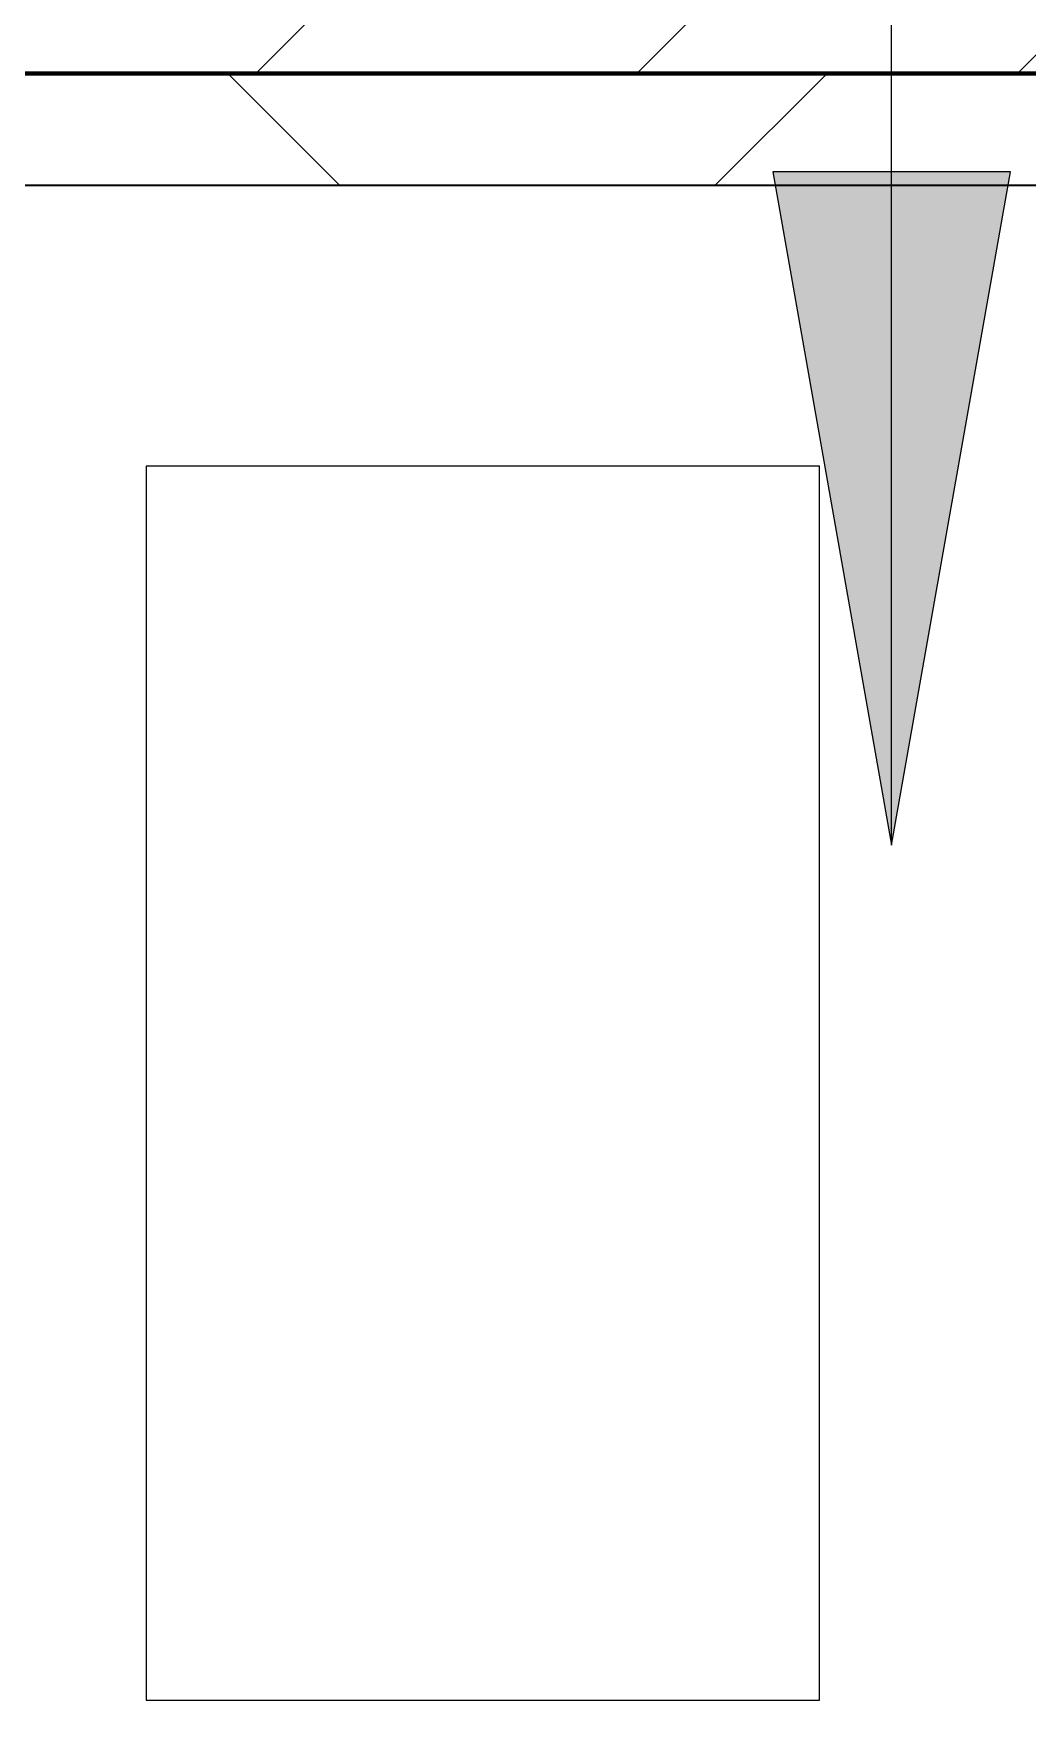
# Model space of a CAD drawing. Header units: millimetres. Extents: x -678720 to -601931, y -306 to 39239.
# Drawn here: x -646374 to -645931, y 7882 to 8637 of the extents above; entities that cross this region are included whole.
import ezdxf
from ezdxf.xclip import XClip

# ---------------------------------------------------------------- set-up
doc = ezdxf.new("R2010")
doc.units = ezdxf.units.MM
doc.header["$XCLIPFRAME"] = 0
doc.layers.add('000 - WIPEOUT', color=250, linetype='Continuous')
doc.layers.add('A11_ALU.SOLID SHEET', color=2, linetype='Continuous')
for name, color, linetype, lineweight in [('A-GLAZ-CURT', 2, 'Continuous', 9), ('A-WALL', 5, 'Continuous', 35), ('A-WALL-FNSH', 2, 'Continuous', 35), ('A-WALL-PATT', 1, 'Continuous', 35), ('G-ANNO-TEXT', 3, 'Continuous', 9)]:
    doc.layers.add(name, color=color, linetype=linetype, lineweight=lineweight)

# ---------------------------------------------------------------- blocks, each defined once
blk = doc.blocks.new('PPLS-PP19_Custom Tile Pattern - Custom Tile Pattern-V44-4234-01 ENLARGED MULTI-PURPOSE LEVEL - REFLECTED CEILING PLAN - SHEET 5')
at = {"layer": 'A-GLAZ-CURT'}
for p, q in [((-300, 0), (300, 0)), ((300, 0), (-300, 0)), ((230.06, 0), (300, 0)), ((-300, -50), (300, -50)), ((300, -50), (-300, -50))]:
    blk.add_line(p, q, dxfattribs=at)
for points, knots in [([(300, 0), (286.53, 0), (254.22, 0), (218.28, 0), (199.21, 0), (196.25, 0)], [-285.253232, -285.253232, -285.253232, -285.253232, -244.693688, -187.987675, -177.325289, -177.325289, -177.325289, -177.325289]), ([(196.41, 0), (197.79, 0), (202.6, 0), (208.81, 0), (213.9, 0), (241.96, 0), (266.73, 0), (281.71, 0), (291.71, 0), (296.52, 0), (297.86, 0), (298.09, 0)], [-7692.834193, -7692.834193, -7692.834193, -7692.834193, -7606.717214, -7289.299508, -7042.621073, -6582.165592, -6068.460911, -5766.029927, -5566.724884, -5280.360606, -5199.253518, -5199.253518, -5199.253518, -5199.253518]), ([(300, 0), (288.22, 0), (262, 0), (230.43, 0), (219.94, 0), (219.02, 0)], [-12528.858583, -12528.858583, -12528.858583, -12528.858583, -11905.454923, -11162.864862, -10856.732305, -10856.732305, -10856.732305, -10856.732305]), ([(284.76, 0), (284.76, 0), (285.09, 0), (287.47, 0), (293.59, 0), (297.76, 0), (300, 0)], [-4110.630118, -4110.630118, -4110.630118, -4110.630118, -4053.389046, -3959.664717, -3862.421465, -3746.95702, -3746.95702, -3746.95702, -3746.95702]), ([(297.38, 0), (295.84, 0), (291.62, 0), (285.38, 0), (284.87, 0)], [-4803.172655, -4803.172655, -4803.172655, -4803.172655, -4358.271401, -4143.037883, -4143.037883, -4143.037883, -4143.037883])]:
    blk.add_open_spline(points, degree=3, knots=knots, dxfattribs=at)
blk = doc.blocks.new('PPLS-PP19_Custom Tile Pattern - Custom Tile Pattern-V45-4234-01 ENLARGED MULTI-PURPOSE LEVEL - REFLECTED CEILING PLAN - SHEET 5')
at = {"layer": 'A-GLAZ-CURT'}
for p, q in [((-300, 0), (300, 0)), ((300, 0), (-300, 0)), ((-293.07, 0), (-275.75, 0)), ((-275.75, 0), (-293.07, 0)), ((-222.32, 0), (-206.59, 0)), ((-206.59, 0), (-222.32, 0)), ((-300, -50), (300, -50)), ((300, -50), (-300, -50))]:
    blk.add_line(p, q, dxfattribs=at)
at = {"layer": 'A-GLAZ-CURT', "flags": 128}
for points in [[(-300, 0), (-291.56, 0), (-283.3, 0), (-275.2, 0), (-267.26, 0), (-259.45, 0), (-251.77, 0), (-244.2, 0), (-236.74, 0), (-229.36, 0), (-222.06, 0), (-214.83, 0), (-207.71, 0), (-200.76, 0), (-194.02, 0), (-187.54, 0), (-181.38, 0), (-175.58, 0), (-170.25, 0), (-165.64, 0), (-162.01, 0), (-159.53, 0), (-157.46, 0), (-154.52, 0), (-149.42, 0), (-141.84, 0), (-132.81, 0), (-126.08, 0)], [(-140.07, 0), (-145.5, 0), (-150.63, 0), (-155.53, 0), (-160.27, 0), (-164.95, 0), (-169.65, 0), (-174.47, 0), (-179.49, 0), (-184.81, 0), (-190.44, 0), (-196.37, 0), (-202.58, 0), (-209.04, 0), (-215.73, 0), (-222.63, 0), (-229.72, 0), (-236.97, 0), (-244.39, 0), (-251.96, 0), (-259.67, 0), (-267.51, 0), (-275.48, 0), (-283.55, 0), (-291.73, 0), (-300, 0)], [(-125.17, 0), (-128.55, 0), (-134.16, 0), (-140.03, 0)]]:
    blk.add_lwpolyline(points, dxfattribs=at)
at = {"layer": 'A-GLAZ-CURT'}
for points, knots in [([(-300, 0), (-284.65, 0), (-236.57, 0), (-174.61, 0), (-129.95, 0), (-110.8, 0), (-99.5, 0), (-91.46, 0)], [-5323.127839, -5323.127839, -5323.127839, -5323.127839, -4502.809032, -2700.551212, -1002.059161, -460.363443, 0, 0, 0, 0]), ([(-74.46, 0), (-76.83, 0), (-92.38, 0), (-134.08, 0), (-202.69, 0), (-262.56, 0), (-294.48, 0), (-300, 0)], [-19348.111496, -19348.111496, -19348.111496, -19348.111496, -18935.241197, -17136.203329, -15131.813646, -13729.592194, -13439.944408, -13439.944408, -13439.944408, -13439.944408]), ([(-137.88, 0), (-140.56, 0), (-147.66, 0), (-147.69, 0), (-158.72, 0), (-174.02, 0), (-185.59, 0), (-209.77, 0), (-232.01, 0), (-255.22, 0), (-262.59, 0), (-264.9, 0), (-265.4, 0)], [-3187.727384, -3187.727384, -3187.727384, -3187.727384, -2919.378265, -2477.344047, -2237.412286, -2029.680487, -1755.085331, -1400.429864, -858.079193, -543.655514, -208.940337, 0, 0, 0, 0]), ([(-258.6, 0), (-257.91, 0), (-254.26, 0), (-241.25, 0), (-225.99, 0), (-214.1, 0), (-208.52, 0), (-206.47, 0)], [-5722.54675, -5722.54675, -5722.54675, -5722.54675, -5657.471696, -5413.335975, -5017.494783, -4832.723979, -4723.981546, -4723.981546, -4723.981546, -4723.981546]), ([(-207.11, 0), (-212.29, 0), (-220.02, 0), (-231.26, 0), (-233.46, 0), (-234, 0)], [-1252.005263, -1252.005263, -1252.005263, -1252.005263, -978.033455, -846.069444, -682.911962, -682.911962, -682.911962, -682.911962]), ([(-233.49, 0), (-233.44, 0), (-232.38, 0), (-230.74, 0), (-225.3, 0), (-223.63, 0)], [-455.274641, -455.274641, -455.274641, -455.274641, -440.605512, -119.536984, 0, 0, 0, 0]), ([(-223.63, 0), (-219.39, 0), (-206.17, 0), (-188.58, 0), (-169.02, 0), (-154.11, 0), (-144.39, 0), (-140.83, 0)], [-5463.295695, -5463.295695, -5463.295695, -5463.295695, -5161.076232, -4739.070012, -4465.409639, -4149.119819, -3945.713557, -3945.713557, -3945.713557, -3945.713557]), ([(-205.99, 0), (-205.05, 0), (-198.17, 0), (-185.8, 0), (-171.77, 0), (-158.7, 0), (-157.22, 0)], [-4715.514316, -4715.514316, -4715.514316, -4715.514316, -4666.091899, -4349.945572, -4000.813434, -3840.635403, -3840.635403, -3840.635403, -3840.635403]), ([(-133.82, 0), (-135.51, 0), (-137.8, 0), (-149.31, 0), (-162.01, 0), (-177.91, 0), (-193.88, 0), (-203.14, 0), (-205.99, 0)], [-2731.647847, -2731.647847, -2731.647847, -2731.647847, -2418.507304, -2308.929706, -2113.765672, -1763.376603, -1422.553702, -1271.748885, -1271.748885, -1271.748885, -1271.748885]), ([(-152.35, 0), (-151.03, 0), (-147.71, 0), (-143.57, 0), (-138.62, 0)], [-3494.978217, -3494.978217, -3494.978217, -3494.978217, -3371.022232, -3227.460399, -3227.460399, -3227.460399, -3227.460399]), ([(-140.74, 0), (-143.49, 0), (-148, 0), (-150.03, 0), (-150.57, 0)], [-5443.601199, -5443.601199, -5443.601199, -5443.601199, -5298.784692, -5196.16478, -5196.16478, -5196.16478, -5196.16478]), ([(-150.34, 0), (-150.07, 0), (-147.81, 0), (-144.97, 0), (-140.7, 0)], [-4948.728362, -4948.728362, -4948.728362, -4948.728362, -4883.323924, -4453.855526, -4453.855526, -4453.855526, -4453.855526]), ([(-26.75, 0), (-27.82, 0), (-36.18, 0), (-53.55, 0), (-78.2, 0), (-110.94, 0), (-130.52, 0), (-147.74, 0), (-149.07, 0)], [-8718.362214, -8718.362214, -8718.362214, -8718.362214, -8532.293389, -8073.216054, -7508.296369, -7004.680444, -6449.282163, -6277.220794, -6277.220794, -6277.220794, -6277.220794]), ([(-148.23, 0), (-146.94, 0), (-143.33, 0), (-141.03, 0), (-140.01, 0)], [-6162.058746, -6162.058746, -6162.058746, -6162.058746, -6017.569127, -5842.856243, -5842.856243, -5842.856243, -5842.856243]), ([(-146.69, 0), (-146.59, 0), (-145.51, 0), (-142.58, 0), (-140.08, 0)], [-420.34245, -420.34245, -420.34245, -420.34245, -406.956646, -292.898311, -292.898311, -292.898311, -292.898311]), ([(-140.13, 0), (-136.21, 0), (-127.15, 0), (-107.3, 0), (-90.42, 0), (-75.26, 0), (-68.41, 0), (-65.12, 0), (-63.63, 0)], [-4434.900791, -4434.900791, -4434.900791, -4434.900791, -4054.690705, -3793.097032, -3402.597032, -3144.956779, -3050.982048, -2969.237017, -2969.237017, -2969.237017, -2969.237017]), ([(-118.78, 0), (-121.86, 0), (-126.28, 0), (-134.34, 0), (-139.04, 0), (-140.05, 0)], [-5938.474035, -5938.474035, -5938.474035, -5938.474035, -5700.061948, -5508.838257, -5455.67848, -5455.67848, -5455.67848, -5455.67848]), ([(-140.04, 0), (-138.46, 0), (-133.69, 0), (-127.33, 0), (-124.19, 0), (-123.43, 0), (-123.28, 0)], [-3930.764757, -3930.764757, -3930.764757, -3930.764757, -3839.893365, -3647.167523, -3488.92562, -3439.852845, -3439.852845, -3439.852845, -3439.852845]), ([(-86.16, 0), (-91.37, 0), (-104.13, 0), (-122.65, 0), (-135.12, 0), (-139.26, 0), (-139.93, 0)], [-1681.3698, -1681.3698, -1681.3698, -1681.3698, -1374.161226, -945.742622, -741.901385, -700.57075, -700.57075, -700.57075, -700.57075]), ([(-139.48, 0), (-138.11, 0), (-136.41, 0), (-133.93, 0), (-128.78, 0), (-126.5, 0)], [-5812.241476, -5812.241476, -5812.241476, -5812.241476, -5560.701257, -5364.112219, -5231.017328, -5231.017328, -5231.017328, -5231.017328]), ([(-127.41, 0), (-131.63, 0), (-133.16, 0), (-134.09, 0), (-134.15, 0)], [-8540.990293, -8540.990293, -8540.990293, -8540.990293, -8266.114998, -8246.473386, -8246.473386, -8246.473386, -8246.473386]), ([(-134.15, 0), (-133.32, 0), (-130.31, 0), (-117.33, 0), (-92.04, 0), (-74.02, 0), (-62.74, 0), (-60.36, 0), (-59.97, 0)], [-7657.439573, -7657.439573, -7657.439573, -7657.439573, -7293.749979, -6839.55839, -6236.997189, -5713.340575, -5140.470607, -5006.787413, -5006.787413, -5006.787413, -5006.787413]), ([(-120.13, 0), (-120.14, 0), (-120.24, 0), (-121.3, 0), (-129.25, 0), (-133.82, 0)], [-2933.992132, -2933.992132, -2933.992132, -2933.992132, -2920.575025, -2840.280255, -2731.647847, -2731.647847, -2731.647847, -2731.647847]), ([(-113.43, 0), (-113.44, 0), (-113.96, 0), (-119.73, 0), (-125.43, 0), (-127.03, 0), (-127.41, 0)], [-328.499627, -328.499627, -328.499627, -328.499627, -282.672656, -98.539552, -24.539552, 0, 0, 0, 0]), ([(-126.5, 0), (-122.44, 0), (-108.71, 0), (-86.68, 0), (-63.44, 0), (-54.4, 0), (-48.53, 0), (-30.79, 0), (-21.5, 0), (-11.05, 0), (-8.75, 0)], [-5231.017328, -5231.017328, -5231.017328, -5231.017328, -4994.692869, -4542.524482, -4008.285538, -3689.699207, -3546.54457, -3315.260113, -2864.387349, -2740.056696, -2740.056696, -2740.056696, -2740.056696]), ([(-125.15, 0), (-124.93, 0), (-121.96, 0), (-113.01, 0), (-98.9, 0), (-85.29, 0), (-71.67, 0), (-65.93, 0), (-65.07, 0)], [-3362.7396, -3362.7396, -3362.7396, -3362.7396, -3342.215224, -3074.362186, -2902.289527, -2605.247022, -2322.099534, -2241.8264, -2241.8264, -2241.8264, -2241.8264]), ([(-122.08, 0), (-122.01, 0), (-121.69, 0), (-121.2, 0), (-120.88, 0)], [-3136.336417, -3136.336417, -3136.336417, -3136.336417, -3110.304437, -3035.164275, -3035.164275, -3035.164275, -3035.164275]), ([(-36.33, 0), (-36.43, 0), (-37.27, 0), (-45.02, 0), (-46.13, 0), (-60.59, 0), (-81.23, 0), (-99.51, 0), (-114.02, 0), (-117.28, 0), (-118.78, 0)], [-1855.773136, -1855.773136, -1855.773136, -1855.773136, -1810.870157, -1672.078046, -1405.135169, -1060.00838, -740.068933, -229.489605, -116.330425, 0, 0, 0, 0]), ([(-117.74, 0), (-117.19, 0), (-114.78, 0), (-113.43, 0), (-113.43, 0)], [-821.249067, -821.249067, -821.249067, -821.249067, -394.672656, -330.879064, -330.879064, -330.879064, -330.879064]), ([(-74.14, 0), (-77.3, 0), (-89.89, 0), (-107.61, 0), (-116.56, 0), (-117.56, 0)], [-2453.52612, -2453.52612, -2453.52612, -2453.52612, -2193.204658, -1433.981041, -985.49888, -985.49888, -985.49888, -985.49888]), ([(-115.82, 0), (-114.96, 0), (-110.41, 0), (-96.78, 0), (-71.33, 0), (-42.53, 0), (-18.05, 0), (-8.86, 0), (-8.2, 0)], [-5724.064692, -5724.064692, -5724.064692, -5724.064692, -5430.283136, -5103.229623, -4799.173296, -4065.652676, -3589.737505, -3552.911568, -3552.911568, -3552.911568, -3552.911568]), ([(9.32, 0), (9.08, 0), (7.65, 0), (2.57, 0), (-12.23, 0), (-25.64, 0), (-40, 0), (-56.24, 0), (-75.59, 0), (-94, 0), (-112.01, 0), (-114.94, 0), (-115.63, 0)], [-2922.926651, -2922.926651, -2922.926651, -2922.926651, -2882.788014, -2720.818881, -2518.50168, -2125.455881, -1792.521578, -1466.981642, -1208.454564, -789.402658, -501.969187, -243.577221, -243.577221, -243.577221, -243.577221]), ([(-91.46, 0), (-90.09, 0), (-84.7, 0), (-78.72, 0), (-74.99, 0)], [-19832.387487, -19832.387487, -19832.387487, -19832.387487, -19753.885894, -19541.04734, -19541.04734, -19541.04734, -19541.04734]), ([(-63.96, 0), (-64.13, 0), (-72.5, 0), (-80.63, 0), (-86.16, 0)], [-2171.769325, -2171.769325, -2171.769325, -2171.769325, -2007.031671, -1681.3698, -1681.3698, -1681.3698, -1681.3698]), ([(-74.2, 0), (-76.01, 0), (-79.28, 0), (-82.66, 0), (-83.28, 0), (-83.28, 0)], [-1822.886126, -1822.886126, -1822.886126, -1822.886126, -1646.621388, -1424.436217, -1393.971743, -1393.971743, -1393.971743, -1393.971743]), ([(-83.28, 0), (-83.28, 0), (-82.91, 0), (-78.74, 0), (-75.62, 0), (-74.11, 0)], [-1393.4169, -1393.4169, -1393.4169, -1393.4169, -1353.722004, -1274.333717, -1196.20196, -1196.20196, -1196.20196, -1196.20196]), ([(-29.03, 0), (-33.97, 0), (-43.74, 0), (-56.37, 0), (-68.11, 0), (-72.29, 0), (-74.15, 0)], [-2680.714891, -2680.714891, -2680.714891, -2680.714891, -2413.671296, -2161.752162, -2006.592567, -1824.482305, -1824.482305, -1824.482305, -1824.482305]), ([(-36.62, 0), (-36.62, 0), (-40.35, 0), (-44.32, 0), (-56.59, 0), (-69.19, 0), (-73.77, 0)], [-4069.478503, -4069.478503, -4069.478503, -4069.478503, -3858.647035, -3538.256648, -2842.901703, -2463.7472, -2463.7472, -2463.7472, -2463.7472]), ([(-73.16, 0), (-71.15, 0), (-61.53, 0), (-48.14, 0), (-36.49, 0), (-33.57, 0), (-29.94, 0), (-28.57, 0)], [-1179.514552, -1179.514552, -1179.514552, -1179.514552, -1073.56893, -651.549973, -296.515819, -83.513472, 0, 0, 0, 0]), ([(-66.39, 0), (-66.39, 0), (-63.63, 0), (-53.63, 0), (-34.42, 0), (-29.82, 0), (-29.19, 0)], [-2493.31794, -2493.31794, -2493.31794, -2493.31794, -2315.303971, -1809.437387, -963.711516, -666.19313, -666.19313, -666.19313, -666.19313]), ([(31.18, 0), (25.97, 0), (11.99, 0), (-16.92, 0), (-47.42, 0), (-65.77, 0), (-66.37, 0), (-66.38, 0)], [-4496.803627, -4496.803627, -4496.803627, -4496.803627, -4222.080604, -3745.412743, -2981.410125, -2542.574734, -2498.224237, -2498.224237, -2498.224237, -2498.224237]), ([(-63.63, 0), (-61.49, 0), (-57.39, 0), (-54.49, 0), (-45.2, 0), (-40.79, 0), (-40.46, 0), (-40.44, 0)], [-2969.237017, -2969.237017, -2969.237017, -2969.237017, -2851.217951, -2734.127174, -2474.780881, -2410.990208, -2350.645972, -2350.645972, -2350.645972, -2350.645972]), ([(-58.83, 0), (-58.37, 0), (-57.29, 0), (-54.23, 0), (-46.33, 0), (-42.62, 0), (-41.76, 0)], [-4859.52896, -4859.52896, -4859.52896, -4859.52896, -4680.891996, -4469.85053, -4321.566175, -4270.495146, -4270.495146, -4270.495146, -4270.495146]), ([(-51.83, 0), (-51.83, 0), (-51.78, 0), (-47.4, 0), (-46.01, 0), (-40.22, 0), (-36.78, 0)], [-632.814994, -632.814994, -632.814994, -632.814994, -627.965721, -508.377888, -260.442412, 0, 0, 0, 0]), ([(57.51, 0), (56.14, 0), (48.78, 0), (37, 0), (24.07, 0), (12.82, 0), (-2.9, 0), (-20.62, 0), (-32.81, 0), (-44.85, 0), (-51.43, 0), (-51.79, 0)], [-2708.625699, -2708.625699, -2708.625699, -2708.625699, -2634.532728, -2313.748533, -2106.613311, -1925.670641, -1617.263037, -1290.787923, -1039.307308, -819.71621, -644.910881, -644.910881, -644.910881, -644.910881]), ([(-41.76, 0), (-39.9, 0), (-37.72, 0), (-36.92, 0), (-36.77, 0)], [-4270.495146, -4270.495146, -4270.495146, -4270.495146, -4161.040818, -4106.245333, -4106.245333, -4106.245333, -4106.245333]), ([(-36.78, 0), (-32.43, 0), (-19.22, 0), (8.83, 0), (43.36, 0), (70.92, 0), (82.12, 0), (83.66, 0)], [-6191.144455, -6191.144455, -6191.144455, -6191.144455, -5862.463379, -5340.621928, -4573.028122, -4094.177415, -3869.465285, -3869.465285, -3869.465285, -3869.465285]), ([(-36.29, 0), (-36.29, 0), (-34.66, 0), (-28.88, 0), (-26.95, 0), (-26.54, 0)], [-9150.272121, -9150.272121, -9150.272121, -9150.272121, -9057.163041, -8919.836787, -8834.607043, -8834.607043, -8834.607043, -8834.607043]), ([(-9.24, 0), (-13.37, 0), (-22.69, 0), (-34.76, 0), (-36.04, 0)], [-9648.32085, -9648.32085, -9648.32085, -9648.32085, -9424.652049, -9182.880979, -9182.880979, -9182.880979, -9182.880979]), ([(-33.34, 0), (-33.34, 0), (-32.93, 0), (-31.16, 0), (-30.52, 0)], [-2415.024266, -2415.024266, -2415.024266, -2415.024266, -2357.633367, -2323.618664, -2323.618664, -2323.618664, -2323.618664]), ([(-8.24, 0), (-11.68, 0), (-20.65, 0), (-30.57, 0), (-31.82, 0), (-32, 0)], [-3174.844384, -3174.844384, -3174.844384, -3174.844384, -2994.501669, -2698.150104, -2614.070998, -2614.070998, -2614.070998, -2614.070998]), ([(-30.76, 0), (-30.73, 0), (-29.99, 0), (-23.47, 0), (-15.75, 0), (-15.19, 0)], [-54176.191683, -54176.191683, -54176.191683, -54176.191683, -54157.274271, -53749.15266, -53717.791567, -53717.791567, -53717.791567, -53717.791567]), ([(-30.52, 0), (-27.11, 0), (-17.83, 0), (5.99, 0), (22.06, 0), (37.44, 0), (45.92, 0), (57.76, 0), (64.47, 0), (72.74, 0), (75.22, 0), (76.03, 0), (76.21, 0)], [-2323.618664, -2323.618664, -2323.618664, -2323.618664, -2142.497158, -1716.209403, -1206.526904, -1089.329421, -901.315459, -753.071572, -495.328968, -421.953223, -334.951786, -290.452333, -290.452333, -290.452333, -290.452333]), ([(-13, 0), (-14.35, 0), (-17.68, 0), (-25.97, 0), (-29.52, 0), (-30.21, 0)], [-55207.591944, -55207.591944, -55207.591944, -55207.591944, -54789.006179, -54461.685999, -54290.791712, -54290.791712, -54290.791712, -54290.791712]), ([(-8.22, 0), (-10.99, 0), (-17.77, 0), (-24.92, 0), (-29.03, 0)], [-3072.883491, -3072.883491, -3072.883491, -3072.883491, -2903.012179, -2680.714891, -2680.714891, -2680.714891, -2680.714891]), ([(-28.98, 0), (-28.66, 0), (-27.39, 0), (-24.45, 0), (-22.56, 0)], [-166.548282, -166.548282, -166.548282, -166.548282, -102.06493, 0, 0, 0, 0]), ([(-28.57, 0), (-26.93, 0), (-20.29, 0), (-14.52, 0), (-9.48, 0), (-8.27, 0)], [-5361.429781, -5361.429781, -5361.429781, -5361.429781, -5261.36855, -5050.479954, -4985.462335, -4985.462335, -4985.462335, -4985.462335]), ([(-22.56, 0), (-20.27, 0), (-17.03, 0), (-11.36, 0), (-7.66, 0), (-6.6, 0), (-6.44, 0)], [-56468.192263, -56468.192263, -56468.192263, -56468.192263, -56344.022017, -56303.229861, -56166.290093, -56124.392176, -56124.392176, -56124.392176, -56124.392176]), ([(-8.27, 0), (-4.43, 0), (12.03, 0), (42.82, 0), (88.72, 0), (120.63, 0), (138.28, 0), (138.53, 0)], [-446.347322, -446.347322, -446.347322, -446.347322, -429.606584, -390.253598, -346.313304, -291.370682, -290.5735, -290.5735, -290.5735, -290.5735]), ([(-8.23, 0), (-2.82, 0), (9.56, 0), (15.02, 0), (22.91, 0), (31, 0), (39.04, 0), (50.25, 0), (55.83, 0), (57.84, 0)], [-2730.693062, -2730.693062, -2730.693062, -2730.693062, -2439.246196, -2084.094819, -1956.422387, -1818.904206, -1645.594513, -1443.202566, -1274.801346, -1274.801346, -1274.801346, -1274.801346]), ([(30.82, 0), (29.27, 0), (20.14, 0), (7.42, 0), (-4.25, 0), (-8.19, 0)], [-10462.034656, -10462.034656, -10462.034656, -10462.034656, -10363.088938, -9884.23066, -9667.375785, -9667.375785, -9667.375785, -9667.375785]), ([(8.33, 0), (8.19, 0), (7.18, 0), (2.1, 0), (-4.61, 0), (-7.98, 0)], [-3574.286521, -3574.286521, -3574.286521, -3574.286521, -3526.962355, -3285.499107, -3077.857837, -3077.857837, -3077.857837, -3077.857837]), ([(-6.54, 0), (-6.73, 0), (-7.2, 0), (-7.6, 0), (-7.79, 0)], [-56009.792147, -56009.792147, -56009.792147, -56009.792147, -55949.290093, -55895.192118, -55895.192118, -55895.192118, -55895.192118]), ([(-7.09, 0), (-2.76, 0), (4.8, 0), (9.64, 0), (10.14, 0), (10.18, 0)], [-3531.869704, -3531.869704, -3531.869704, -3531.869704, -3285.047089, -3066.359526, -3044.715262, -3044.715262, -3044.715262, -3044.715262]), ([(70.61, 0), (66.16, 0), (55.8, 0), (39.61, 0), (24.74, 0), (6.65, 0), (-4.43, 0), (-7.08, 0)], [-4647.237329, -4647.237329, -4647.237329, -4647.237329, -4326.416877, -4098.545751, -3766.694881, -3333.063701, -3194.975664, -3194.975664, -3194.975664, -3194.975664]), ([(-7.07, 0), (-3.69, 0), (3.65, 0), (13.15, 0), (21.24, 0), (24.62, 0), (24.72, 0), (24.72, 0)], [-4964.286834, -4964.286834, -4964.286834, -4964.286834, -4785.90057, -4596.498881, -4445.288762, -4384.376941, -4376.041937, -4376.041937, -4376.041937, -4376.041937]), ([(-2.63, 0), (-2.47, 0), (-1.22, 0), (4.92, 0), (15.97, 0), (22.54, 0), (24.49, 0)], [-226.825321, -226.825321, -226.825321, -226.825321, -220.269177, -206.416616, -198.214427, -187.717507, -187.717507, -187.717507, -187.717507]), ([(103.09, 0), (101.08, 0), (86.31, 0), (63.34, 0), (35.84, 0), (12, 0), (3.08, 0), (-1.67, 0), (-2.25, 0)], [-375.435014, -375.435014, -375.435014, -375.435014, -369.147452, -330.153101, -307.516438, -285.83788, -246.234814, -234.646884, -234.646884, -234.646884, -234.646884]), ([(24.69, 0), (24.54, 0), (20.99, 0), (15.48, 0), (10.8, 0), (9.63, 0)], [-4368.572414, -4368.572414, -4368.572414, -4368.572414, -4306.476363, -4080.000647, -3772.857994, -3772.857994, -3772.857994, -3772.857994]), ([(18.16, 0), (19.15, 0), (24.25, 0), (25.66, 0), (26.12, 0)], [-5700.113719, -5700.113719, -5700.113719, -5700.113719, -5554.232259, -5302.431367, -5302.431367, -5302.431367, -5302.431367]), ([(114.39, 0), (114.2, 0), (112.08, 0), (105.42, 0), (92.38, 0), (85.59, 0), (74.4, 0), (62.26, 0), (51.85, 0), (43.81, 0), (29.53, 0), (20.67, 0), (18.85, 0), (18.16, 0)], [-8148.58938, -8148.58938, -8148.58938, -8148.58938, -8105.191388, -7723.759874, -7531.75727, -7135.649961, -6924.452779, -6738.82075, -6548.303034, -6314.283804, -6135.05769, -5972.647715, -5832.674503, -5832.674503, -5832.674503, -5832.674503]), ([(27.44, 0), (27.9, 0), (29.54, 0), (38.07, 0), (53.39, 0), (71.67, 0), (84.83, 0), (86.01, 0), (92.51, 0), (94.33, 0)], [-5037.309798, -5037.309798, -5037.309798, -5037.309798, -4887.603822, -4705.298446, -4353.683244, -3960.84581, -3759.045785, -3336.541051, -2783.776468, -2783.776468, -2783.776468, -2783.776468]), ([(27.89, 0), (29.09, 0), (33.4, 0), (45.35, 0), (54.25, 0), (57.69, 0)], [-147.777612, -147.777612, -147.777612, -147.777612, -135.792042, -118.513713, -107.970472, -107.970472, -107.970472, -107.970472]), ([(53.18, 0), (53.06, 0), (52.22, 0), (44.99, 0), (36.46, 0), (30.82, 0)], [-622.740158, -622.740158, -622.740158, -622.740158, -566.066452, -360.610861, 0, 0, 0, 0]), ([(136.44, 0), (121.66, 0), (86.93, 0), (51.16, 0), (31.18, 0)], [-106.750556, -106.750556, -106.750556, -106.750556, -59.610984, 0, 0, 0, 0]), ([(57.17, 0), (56.26, 0), (52.96, 0), (46.51, 0), (41.18, 0), (36.02, 0), (35.54, 0), (35.54, 0)], [-344.118072, -344.118072, -344.118072, -344.118072, -341.267687, -334.000314, -326.15566, -319.318397, -317.489778, -317.489778, -317.489778, -317.489778]), ([(36.29, 0), (37.77, 0), (48.82, 0), (64.79, 0), (95.91, 0), (124.45, 0), (132.42, 0), (134.6, 0)], [-314.598523, -314.598523, -314.598523, -314.598523, -305.899624, -287.17622, -249.500363, -194.761443, -152.241002, -152.241002, -152.241002, -152.241002]), ([(61.47, 0), (61.47, 0), (61.21, 0), (54.61, 0), (53.71, 0), (53.56, 0)], [-1113.311073, -1113.311073, -1113.311073, -1113.311073, -1096.402191, -891.204116, -747.28819, -747.28819, -747.28819, -747.28819]), ([(76.63, 0), (74.8, 0), (68.85, 0), (62.09, 0), (57.7, 0)], [-3095.572228, -3095.572228, -3095.572228, -3095.572228, -2950.589685, -2712.056343, -2712.056343, -2712.056343, -2712.056343]), ([(168.37, 0), (167.68, 0), (162.47, 0), (147.02, 0), (109.77, 0), (77.82, 0), (61.79, 0), (57.72, 0)], [-543.375029, -543.375029, -543.375029, -543.375029, -530.793311, -458.593899, -401.860199, -357.622665, -344.702442, -344.702442, -344.702442, -344.702442]), ([(57.82, 0), (61.07, 0), (75.77, 0), (100.57, 0), (116.36, 0), (128.63, 0), (128.95, 0)], [-107.837717, -107.837717, -107.837717, -107.837717, -97.899267, -63.759246, -39.050993, -35.895543, -35.895543, -35.895543, -35.895543]), ([(58.85, 0), (59.03, 0), (60.34, 0), (61.34, 0), (61.45, 0)], [-1245.480316, -1245.480316, -1245.480316, -1245.480316, -1228.752106, -1120.932285, -1120.932285, -1120.932285, -1120.932285]), ([(76.22, 0), (75.58, 0), (73.64, 0), (71.05, 0), (70.61, 0)], [-193.634889, -193.634889, -193.634889, -193.634889, -31.537676, 0, 0, 0, 0])]:
    blk.add_open_spline(points, degree=3, knots=knots, dxfattribs=at)
for points in [[(-140.08, 0), (-143.47, 0), (-146.25, 0), (-146.95, 0)], [(-139.26, 0), (-133.21, 0), (-128.18, 0), (-125.15, 0)], [(-72.93, 0), (-73.31, 0), (-73.71, 0), (-74.13, 0)], [(-39.84, 0), (-39.08, 0), (-38.11, 0), (-37.36, 0)], [(-15.19, 0), (-14.23, 0), (-11.85, 0), (-8.66, 0)], [(24.49, 0), (25.23, 0), (25.72, 0), (26.04, 0)], [(80.35, 0), (79.57, 0), (78.27, 0), (76.63, 0)], [(84.06, 0), (83.48, 0), (82.41, 0), (81.72, 0)]]:
    blk.add_open_spline(points, degree=3, dxfattribs=at)
blk = doc.blocks.new('*U321')
at = {"layer": 'A-GLAZ-CURT', "rotation": 180}
for name, p in [('PPLS-PP19_Custom Tile Pattern - Custom Tile Pattern-V45-4234-01 ENLARGED MULTI-PURPOSE LEVEL - REFLECTED CEILING PLAN - SHEET 5', (-13265, -710)), ('PPLS-PP19_Custom Tile Pattern - Custom Tile Pattern-V44-4234-01 ENLARGED MULTI-PURPOSE LEVEL - REFLECTED CEILING PLAN - SHEET 5', (-12665, -710))]:
    blk.add_blockref(name, p, dxfattribs=at)
blk = doc.blocks.new('*U605')
at = {"color": 3}
blk.add_wipeout([(-275, -36050), (275, -36050), (275, -36350), (-275, -36350)], dxfattribs=at).dxf.layer = '000 - WIPEOUT'
at = {"layer": 'A11_ALU.SOLID SHEET', "color": 0, "linetype": 'ByBlock'}
blk.add_lwpolyline([(-275, -36350), (275, -36350), (275, -36050), (-275, -36050)], close=True, dxfattribs=at)
blk = doc.blocks.new('*U743')
blk.add_lwpolyline([(21173.36, -580), (28210, -580), (28210, -6849.96), (45954.15, -6849.96), (45954.15, 600), (82995.06, 600), (83086.47, 650), (90052, 650), (90392, 990), (103159.16, 990), (103159.16, 4990), (21173.36, 4990), (21173.36, 3485.45), (21203.36, 3485.45), (21203.36, 925.54), (21173.36, 925.54), (21173.36, -580)])
at = {"layer": 'A11_ALU.SOLID SHEET', "color": 0, "linetype": 'ByBlock', "rotation": 90}
blk.add_blockref('*U605', (62308.5, 4590), dxfattribs=at)

msp = doc.modelspace()

# ---------------------------------------------------------------- block references
at = {"layer": 'A11_ALU.SOLID SHEET'}
ref = msp.add_blockref('*U743', (-744682.37, 3579.02), dxfattribs=at)
XClip(ref).set_block_clipping_path([(69798.6834257276, -3885.5002684942), (120965.0023936313, 33679.9972602262)])

# ---------------------------------------------------------------- next in the draw order: hatches: boundary and pattern name
at = {"layer": 'A-WALL-PATT', "lineweight": 9}
h = msp.add_hatch(dxfattribs=at)
h.set_pattern_fill('FP_2', color=256, style=0, pattern_type=2)
h.set_pattern_definition([(45, (0, 0), (-84.852814, 84.852814), [])])
h.paths.add_polyline_path([(-645614.94, 8619.02), (-644025.62, 8619.02), (-644076.02, 8641.53), (-644079.79, 8639.36), (-644084.96, 8639.36), (-644091.03, 8644.02), (-644092.03, 8648.69), (-644157.37, 8677.88), (-644139.02, 8718.97), (-643915.31, 8619.02), (-632557.37, 8619.02), (-632557.37, 8759.02), (-674883.69, 8759.02), (-674883.69, 8619.02), (-672825.62, 8619.02), (-672876.02, 8641.53), (-672879.79, 8639.36), (-672884.96, 8639.36), (-672891.03, 8644.02), (-672892.03, 8648.69), (-672957.37, 8677.88), (-672939.02, 8718.97), (-672715.31, 8619.02), (-669225.62, 8619.02), (-669276.02, 8641.53), (-669279.79, 8639.36), (-669284.96, 8639.36), (-669291.03, 8644.02), (-669292.03, 8648.69), (-669357.37, 8677.88), (-669339.02, 8718.97), (-669115.31, 8619.02), (-665625.62, 8619.02), (-665676.02, 8641.53), (-665679.79, 8639.36), (-665684.96, 8639.36), (-665691.03, 8644.02), (-665692.03, 8648.69), (-665757.37, 8677.88), (-665739.02, 8718.97), (-665515.31, 8619.02), (-662025.62, 8619.02), (-662076.02, 8641.53), (-662079.79, 8639.36), (-662084.96, 8639.36), (-662091.03, 8644.02), (-662092.03, 8648.69), (-662157.37, 8677.88), (-662139.02, 8718.97), (-661915.31, 8619.02), (-658425.62, 8619.02), (-658476.02, 8641.53), (-658479.79, 8639.36), (-658484.96, 8639.36), (-658491.03, 8644.02), (-658492.03, 8648.69), (-658557.37, 8677.88), (-658539.02, 8718.97), (-658315.31, 8619.02), (-654825.62, 8619.02), (-654876.02, 8641.53), (-654879.79, 8639.36), (-654884.96, 8639.36), (-654891.03, 8644.02), (-654892.03, 8648.69), (-654957.37, 8677.88), (-654939.02, 8718.97), (-654715.31, 8619.02), (-651225.62, 8619.02), (-651276.02, 8641.53), (-651279.79, 8639.36), (-651284.96, 8639.36), (-651291.03, 8644.02), (-651292.03, 8648.69), (-651357.37, 8677.88), (-651339.02, 8718.97), (-651115.31, 8619.02), (-647625.62, 8619.02), (-647676.02, 8641.53), (-647679.79, 8639.36), (-647684.96, 8639.36), (-647691.03, 8644.02), (-647692.03, 8648.69), (-647757.37, 8677.88), (-647739.02, 8718.97), (-647515.31, 8619.02), (-645746.78, 8619.02)])
h = msp.add_hatch(dxfattribs=at)
h.set_pattern_fill('FP_3', color=256, style=0, pattern_type=2)
h.set_pattern_definition([(45, (0, 0), (-212.13203, 212.13203), []), (135, (0, 0), (-212.13203, -212.13203), [])])
h.paths.add_polyline_path([(-637582.37, 8569.02), (-637582.37, 8619.02), (-643915.31, 8619.02), (-643803.39, 8569.02), (-641132.34, 8569.02)])
h.paths.add_polyline_path([(-659985.63, 8569.02), (-658313.71, 8569.02), (-658425.62, 8619.02), (-661915.31, 8619.02), (-661803.39, 8569.02), (-660051.55, 8569.02)])
h.paths.add_polyline_path([(-653657.25, 8569.02), (-651113.71, 8569.02), (-651225.62, 8619.02), (-654715.31, 8619.02), (-654603.39, 8569.02), (-653782.37, 8569.02)])
h.paths.add_polyline_path([(-643913.71, 8569.02), (-644025.62, 8619.02), (-647515.31, 8619.02), (-647403.39, 8569.02), (-643966.93, 8569.02)])
h.paths.add_polyline_path([(-658203.39, 8569.02), (-654713.71, 8569.02), (-654825.62, 8619.02), (-658315.31, 8619.02), (-658205.78, 8570.08)])
h.paths.add_polyline_path([(-662292.85, 8569.02), (-661913.71, 8569.02), (-662025.62, 8619.02), (-665515.31, 8619.02), (-665403.39, 8569.02), (-662358.77, 8569.02)])
h.paths.add_polyline_path([(-647513.71, 8569.02), (-647625.62, 8619.02), (-651115.31, 8619.02), (-651003.39, 8569.02), (-647526.64, 8569.02)])
h.paths.add_polyline_path([(-666973.22, 8569.02), (-665513.71, 8569.02), (-665625.62, 8619.02), (-669115.31, 8619.02), (-669003.39, 8569.02), (-667105.06, 8569.02)])
h.paths.add_polyline_path([(-670928.45, 8569.02), (-669113.71, 8569.02), (-669225.62, 8619.02), (-672715.31, 8619.02), (-672603.39, 8569.02), (-670994.37, 8569.02)])
h.paths.add_polyline_path([(-672906.07, 8569.02), (-672713.71, 8569.02), (-672825.62, 8619.02), (-674883.69, 8619.02), (-674883.69, 8569.02), (-672957.37, 8569.02)])
at = {"layer": 'G-ANNO-TEXT'}
msp.add_hatch(color=7, dxfattribs=at).paths.add_polyline_path([(-645991.71, 8275.12), (-645938.82, 8575.12), (-646044.61, 8575.12)])

# ---------------------------------------------------------------- next in the draw order: linework, layer by layer
at = {"layer": 'A-WALL', "color": 7, "lineweight": 70}
for p, q in [((-644182.37, 8619.02), (-646582.37, 8619.02)), ((-646582.37, 8619.02), (-644182.37, 8619.02))]:
    msp.add_line(p, q, dxfattribs=at)
at = {"layer": 'A-WALL-FNSH', "color": 250}
msp.add_line((-644182.37, 8569.02), (-646582.37, 8569.02), dxfattribs=at)
at = {"layer": 'G-ANNO-TEXT', "color": 10}
for p, q in [((-645991.71, 8275.12), (-645991.71, 13613.96)), ((-645938.82, 8575.12), (-646044.61, 8575.12)), ((-646044.61, 8575.12), (-645991.71, 8275.12)), ((-645991.71, 8275.12), (-645938.82, 8575.12))]:
    msp.add_line(p, q, dxfattribs=at)

# ---------------------------------------------------------------- next in the draw order: block references
msp.add_blockref('*U321', (-633017.37, 9279.02))

doc.saveas('drawing.dxf')
